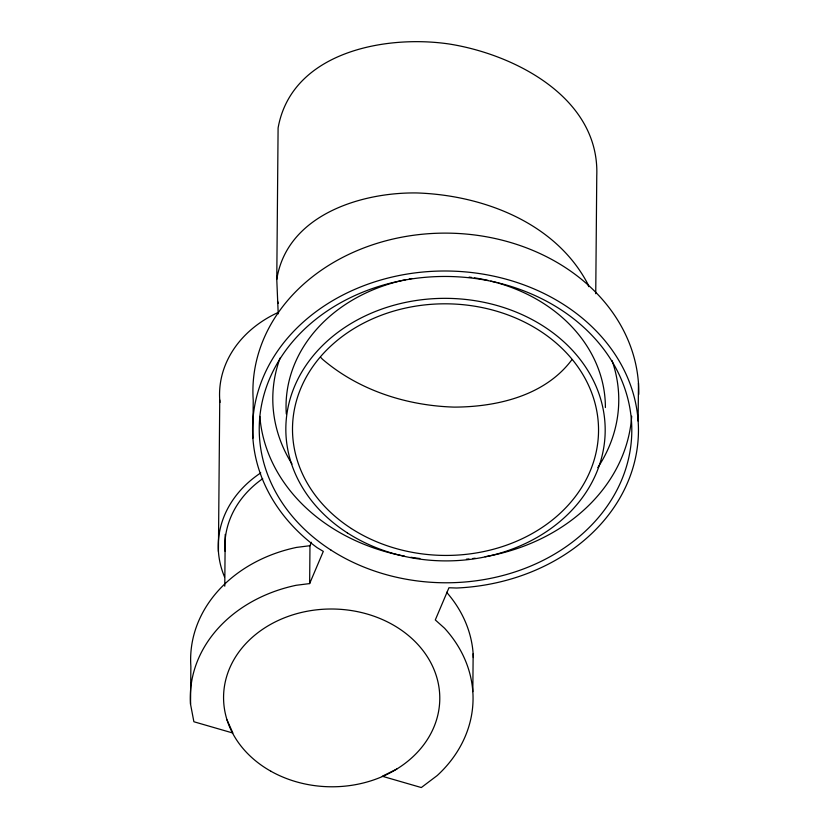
<?xml version="1.0" encoding="UTF-8"?>
<svg xmlns="http://www.w3.org/2000/svg" width="829" height="829" viewBox="0 0 829 829"><rect width="100%" height="100%" fill="white"/><g stroke="black" fill="none" stroke-linecap="round" stroke-linejoin="round"><path stroke-width="1.24" d="M227.022 719.914L232.876 733.033L193.882 721.748L190.535 704.173L190.867 666.298A141.376 116.236 0.5 0 1 296.513 547.409L309.973 545.71L311.435 542.27M218.421 551.492L219.747 400.003M224.773 586.186L225.219 534.394M252.897 438.178L253.228 400.303A192.939 158.629 0.5 0 1 441.588 233.146A192.939 158.629 0.5 0 1 638.765 394.386M278.223 313.859L276.772 279.456L278.098 127.967C291.601 52.113 385.184 34.445 449.484 44.051C515.679 54.631 599.802 98.402 596.766 175.862L595.74 293.694M190.535 704.173A141.376 116.236 0.5 0 1 296.181 585.284L309.642 583.585L309.973 545.71M472.82 691.635L473.152 653.76M638.133 421.07L638.465 383.195M276.772 279.456C286.813 215.405 360.418 192.131 416.852 192.95C482.996 195.126 555.855 222.69 587.937 284.254L588.694 286.658M309.642 583.585L323.31 551.389L317.134 547.679A192.939 158.629 0.5 0 1 339.621 296.73A192.939 158.629 0.5 0 1 628.714 380.366A192.939 158.629 0.5 0 1 456.582 588.02L448.955 587.751L435.298 619.937L444.531 628.206A141.376 116.236 0.5 0 1 437.215 775.54L421.308 787.55L382.314 776.265L396.801 769.032M571.969 359.61C545.171 395.692 497.058 406.987 454.188 407.112C406.645 405.671 358.76 390.366 322.336 359.112L320.647 357.299M277.487 300.968L278.243 303.362M446.593 592.258A141.376 116.236 0.5 0 1 473.338 657.542M631.698 416.179A186.287 153.158 0.5 0 1 485.141 556.705M475.204 558.207A186.287 153.158 0.5 0 1 472.706 558.518M468.945 558.933A186.287 153.158 0.5 0 1 466.437 559.171M419.909 558.508A186.287 153.158 0.5 0 1 410.915 557.264M404.511 556.145A186.287 153.158 0.5 0 1 259.829 416.407M612.061 360.594A172.981 142.215 0.5 0 1 597.782 467.639M291.995 464.012A172.981 142.215 0.5 0 1 280.057 358.076M286.306 413.982A159.676 131.272 0.5 0 1 405.63 279.715M409.267 278.979A159.676 131.272 0.5 0 1 411.712 278.534M469.11 277.104A159.676 131.272 0.5 0 1 471.691 277.446M474.261 277.819A159.676 131.272 0.5 0 1 488.291 280.492M490.809 281.093A159.676 131.272 0.5 0 1 497.027 282.73M498.25 283.083A159.676 131.272 0.5 0 1 605.388 407.536M219.954 402.459A114.765 94.351 0.5 0 1 278.523 312.295M224.514 576.87A114.765 94.351 0.5 0 1 260.752 472.893M225.063 551.202A108.112 88.89 0.5 0 1 262.72 478.665M270.896 771.239A108.112 88.89 0.5 0 0 439.494 704.733A108.112 88.89 0.5 0 0 284.637 617.729A108.112 88.89 0.5 0 0 270.896 771.239M330.926 550.052A186.287 153.158 0.5 0 0 630.009 451.359A186.287 153.158 0.5 0 0 375.61 287.456A186.287 153.158 0.5 0 0 330.926 550.052M351.392 528.55A153.023 125.811 0.5 0 0 597.067 447.473A153.023 125.811 0.5 0 0 388.096 312.844A153.023 125.811 0.5 0 0 351.392 528.55M347.299 532.85A159.676 131.272 0.5 0 0 603.647 448.251A159.676 131.272 0.5 0 0 385.599 307.766A159.676 131.272 0.5 0 0 347.299 532.85"/></g></svg>
